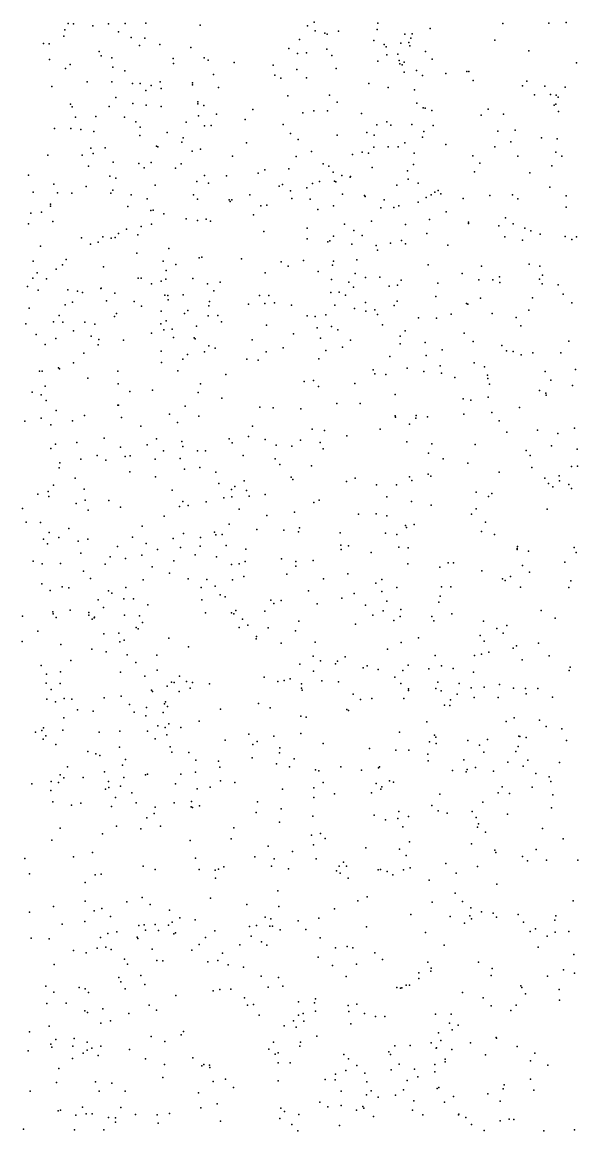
# Model space of a CAD drawing. Extents: x 2 to 99999, y 0 to 49999.
# Drawn here: x 68750 to 74998, y 37509 to 49991 of the extents above; entities that cross this region are included whole.
import ezdxf

# ---------------------------------------------------------------- set-up
doc = ezdxf.new("R2010")
doc.units = 0
doc.header["$MEASUREMENT"] = 0
doc.layers.add('points', color=50, linetype='Continuous')

msp = doc.modelspace()

# ---------------------------------------------------------------- linework, layer by layer
at = {"layer": 'points', "color": 3}
for p in [(69268, 49977, 52), (69326, 49970, 32), (69544, 49949, 80), (69722, 49970, 43), (69908, 49976, 92), (70139, 49979, 10), (70753, 49957, 69), (71957, 49951, 38), (72033, 49991, 14), (72748, 49979, 81), (74156, 49974, 58), (74674, 49978, 23), (74866, 49985, 32), (69217, 49832, 42), (69231, 49905, 97), (69835, 49880, 51), (69977, 49817, 29), (70128, 49810, 20), (72044, 49892, 97), (72153, 49867, 19), (72181, 49857, 7), (72309, 49889, 74), (72743, 49909, 43), (73053, 49855, 19), (73120, 49810, 67), (73137, 49858, 30), (73338, 49918, 95), (68988, 49750, 42), (69055, 49747, 57), (70069, 49728, 79), (70299, 49740, 4), (70648, 49706, 78), (71749, 49693, 14), (71869, 49794, 91), (72175, 49685, 74), (72705, 49786, 3), (72822, 49740, 68), (72842, 49714, 85), (73007, 49755, 32), (73100, 49763, 21), (73109, 49726, 41), (74064, 49789, 36), (69056, 49572, 51), (69616, 49659, 53), (69640, 49610, 51), (69758, 49588, 96), (70449, 49583, 16), (70795, 49589, 66), (70842, 49561, 42), (71845, 49638, 49), (71949, 49646, 67), (72233, 49616, 6), (72852, 49621, 32), (72975, 49631, 56), (72991, 49560, 92), (73284, 49662, 58), (73362, 49575, 43), (74449, 49666, 77), (69238, 49469, 51), (69290, 49515, 69), (69770, 49485, 25), (69903, 49441, 93), (70452, 49524, 40), (71135, 49535, 73), (71571, 49508, 88), (71838, 49459, 45), (72282, 49469, 31), (72749, 49551, 82), (72996, 49521, 27), (73022, 49509, 59), (73045, 49539, 34), (73046, 49427, 90), (73183, 49445, 55), (73750, 49437, 91), (73774, 49434, 63), (74985, 49533, 31), (69479, 49317, 72), (69760, 49320, 2), (70303, 49320, 36), (70666, 49308, 29), (70901, 49401, 52), (71590, 49395, 70), (71659, 49359, 98), (71947, 49364, 82), (73253, 49389, 49), (73515, 49411, 53), (73821, 49334, 3), (74424, 49328, 67), (69085, 49266, 49), (69989, 49301, 72), (70075, 49300, 3), (70140, 49220, 86), (70202, 49279, 46), (70314, 49244, 67), (70667, 49284, 21), (70958, 49256, 76), (72647, 49299, 39), (72865, 49254, 4), (73162, 49227, 3), (74375, 49273, 29), (74628, 49269, 42), (74691, 49178, 66), (74856, 49257, 26), (69294, 49069, 37), (69803, 49142, 1), (69996, 49074, 85), (70144, 49056, 30), (70724, 49093, 21), (70724, 49072, 87), (71738, 49160, 16), (72207, 49168, 38), (72294, 49090, 36), (73187, 49079, 92), (74510, 49174, 49), (74733, 49055, 96), (74753, 49069, 56), (74755, 49167, 22), (74779, 49146, 26), (69312, 49039, 8), (69577, 48929, 40), (69730, 49041, 37), (70313, 49040, 28), (70733, 48935, 74), (70794, 49052, 9), (70934, 48953, 79), (71345, 49006, 55), (71908, 48968, 4), (72028, 48993, 94), (72183, 48991, 38), (72567, 48964, 15), (73260, 49027, 70), (73283, 49023, 82), (73356, 48995, 29), (73913, 48943, 54), (73991, 49012, 42), (74161, 48953, 28), (74783, 48984, 21), (69349, 48922, 5), (69901, 48920, 70), (70030, 48867, 12), (70075, 48809, 41), (70593, 48865, 2), (70802, 48822, 88), (70876, 48829, 98), (71256, 48895, 26), (71685, 48838, 35), (72740, 48836, 16), (72852, 48870, 9), (72896, 48832, 47), (73131, 48839, 99), (73373, 48828, 61), (69112, 48794, 14), (69296, 48795, 11), (69410, 48782, 39), (69556, 48759, 48), (70073, 48715, 6), (70381, 48747, 79), (70562, 48689, 58), (71766, 48737, 61), (72293, 48719, 74), (72624, 48750, 100), (72709, 48717, 28), (73251, 48695, 24), (73265, 48759, 76), (74098, 48764, 64), (74295, 48776, 44), (74591, 48687, 14), (69523, 48571, 29), (69684, 48576, 100), (70260, 48593, 84), (70275, 48587, 22), (70546, 48640, 69), (70756, 48562, 73), (71273, 48633, 72), (71852, 48668, 28), (72703, 48583, 78), (72865, 48587, 17), (72977, 48587, 25), (73055, 48633, 76), (73516, 48612, 54), (74064, 48588, 30), (74246, 48644, 45), (74767, 48677, 48), (69037, 48493, 81), (69426, 48493, 23), (69548, 48511, 45), (70662, 48537, 39), (71117, 48483, 3), (71833, 48480, 6), (72002, 48533, 76), (72463, 48501, 30), (72574, 48528, 39), (72646, 48515, 82), (73157, 48517, 99), (73817, 48487, 68), (74323, 48483, 13), (74752, 48527, 45), (74819, 48481, 59), (69494, 48371, 50), (69774, 48414, 47), (70063, 48399, 18), (70120, 48350, 39), (70200, 48410, 69), (70474, 48347, 92), (70537, 48397, 14), (71479, 48329, 98), (71748, 48340, 39), (72136, 48396, 48), (72199, 48368, 89), (72687, 48353, 83), (73082, 48316, 64), (73149, 48388, 4), (73835, 48307, 3), (73897, 48405, 6), (74706, 48372, 3), (68822, 48269, 75), (69735, 48257, 64), (69805, 48233, 20), (70715, 48198, 63), (70802, 48263, 42), (70845, 48179, 78), (71047, 48261, 37), (71403, 48290, 70), (72093, 48195, 28), (72248, 48303, 62), (72263, 48200, 37), (72278, 48193, 26), (72344, 48264, 68), (72438, 48247, 68), (72441, 48252, 23), (73089, 48224, 90), (73204, 48178, 37), (74457, 48293, 70), (68875, 48078, 85), (69106, 48166, 54), (69147, 48068, 36), (69310, 48066, 46), (69468, 48139, 9), (69746, 48065, 26), (69769, 48099, 85), (70244, 48154, 98), (71641, 48145, 49), (71678, 48162, 30), (71768, 48091, 3), (71951, 48124, 60), (72013, 48176, 62), (72353, 48054, 7), (72965, 48157, 23), (73391, 48077, 56), (73427, 48096, 13), (73457, 48057, 77), (74685, 48133, 89), (69070, 47942, 11), (69977, 48047, 55), (70154, 48001, 32), (70675, 48047, 70), (70721, 47999, 11), (71076, 47989, 47), (71089, 47970, 54), (71109, 47991, 8), (71311, 48047, 25), (71500, 47930, 39), (71783, 48006, 17), (71987, 47997, 23), (72601, 48040, 84), (72606, 48028, 44), (72821, 47989, 34), (73202, 47966, 32), (73293, 48017, 11), (73349, 48045, 61), (73711, 48007, 39), (74009, 48040, 24), (74264, 48047, 99), (74324, 48001, 20), (74866, 48035, 9), (68848, 47840, 54), (68968, 47853, 10), (69068, 47918, 82), (69940, 47917, 30), (70198, 47869, 87), (70222, 47873, 99), (70344, 47832, 76), (71352, 47821, 95), (71433, 47924, 60), (72074, 47883, 38), (72250, 47921, 57), (72784, 47901, 50), (72931, 47903, 53), (72987, 47921, 64), (73518, 47856, 53), (74869, 47908, 81), (68822, 47720, 88), (69094, 47748, 38), (70088, 47691, 75), (70205, 47717, 36), (70595, 47775, 9), (70722, 47756, 84), (70819, 47772, 42), (70868, 47749, 37), (72373, 47716, 80), (72678, 47749, 54), (73060, 47712, 62), (73329, 47768, 84), (73768, 47739, 93), (73769, 47723, 62), (74109, 47696, 49), (74187, 47786, 57), (74273, 47722, 53), (69416, 47564, 78), (69658, 47573, 61), (69749, 47560, 55), (69795, 47568, 18), (69833, 47611, 70), (69922, 47662, 91), (70052, 47598, 16), (71466, 47634, 11), (71956, 47672, 49), (72252, 47583, 99), (72480, 47646, 49), (72573, 47588, 11), (73299, 47610, 48), (74177, 47575, 1), (74403, 47672, 62), (74469, 47641, 16), (74574, 47605, 88), (74856, 47576, 28), (74984, 47572, 93), (68956, 47469, 66), (69517, 47492, 85), (69606, 47514, 76), (70399, 47444, 15), (71953, 47553, 51), (72188, 47517, 12), (72209, 47530, 94), (72456, 47490, 20), (72729, 47478, 61), (72893, 47504, 49), (73014, 47532, 23), (73061, 47496, 60), (73535, 47481, 89), (74378, 47537, 33), (74931, 47543, 8), (69244, 47318, 1), (70039, 47390, 75), (70741, 47336, 52), (70770, 47346, 25), (71215, 47326, 44), (71913, 47307, 53), (72513, 47316, 52), (72745, 47423, 77), (68874, 47301, 81), (69133, 47209, 82), (69203, 47258, 2), (69665, 47235, 68), (70337, 47300, 20), (70369, 47193, 78), (70479, 47264, 21), (71664, 47292, 89), (71740, 47242, 99), (72077, 47183, 77), (72239, 47255, 38), (72252, 47300, 14), (73317, 47258, 96), (73916, 47243, 25), (74450, 47265, 61), (74572, 47245, 93), (68870, 47108, 55), (68919, 47167, 9), (69025, 47102, 30), (70053, 47109, 32), (70087, 47108, 14), (70313, 47074, 19), (70365, 47099, 77), (70671, 47103, 97), (70975, 47062, 10), (71483, 47168, 79), (72230, 47095, 94), (72424, 47065, 72), (72494, 47162, 53), (72609, 47116, 94), (72773, 47118, 13), (73013, 47085, 35), (73697, 47160, 88), (73885, 47088, 8), (74044, 47088, 72), (74116, 47122, 50), (74122, 47061, 26), (74568, 47097, 14), (74603, 47142, 69), (68809, 47015, 76), (68928, 46972, 69), (69262, 46977, 13), (69373, 46963, 11), (69428, 46948, 10), (69634, 46992, 17), (69639, 46995, 79), (69792, 46940, 10), (70206, 47043, 61), (70835, 47043, 13), (70905, 46965, 78), (72220, 46946, 67), (72315, 46952, 80), (72476, 47008, 21), (72876, 47018, 82), (72969, 47028, 59), (73423, 47051, 48), (74597, 47043, 30), (74776, 47032, 19), (69232, 46808, 58), (69317, 46839, 85), (69700, 46852, 27), (70008, 46846, 93), (70356, 46917, 9), (70389, 46913, 28), (70393, 46866, 1), (70561, 46919, 73), (70855, 46847, 20), (71297, 46817, 70), (71418, 46915, 52), (71478, 46824, 76), (71522, 46914, 79), (71587, 46829, 4), (71779, 46805, 39), (72386, 46916, 86), (72611, 46836, 69), (72967, 46850, 53), (73402, 46903, 15), (73748, 46825, 22), (73762, 46816, 59), (73904, 46885, 72), (74488, 46886, 88), (74832, 46928, 66), (74932, 46832, 90), (68828, 46770, 3), (69166, 46690, 36), (69810, 46710, 33), (70093, 46793, 33), (70314, 46737, 15), (70577, 46709, 15), (70612, 46746, 67), (70841, 46686, 60), (70850, 46796, 85), (70950, 46690, 58), (71955, 46685, 16), (72166, 46695, 99), (72265, 46804, 2), (72488, 46766, 78), (72616, 46737, 48), (72714, 46753, 25), (72747, 46699, 94), (72934, 46800, 69), (73576, 46704, 47), (74034, 46710, 57), (74449, 46749, 29), (68791, 46594, 84), (69104, 46616, 3), (69207, 46612, 50), (69455, 46614, 56), (69568, 46592, 94), (69790, 46678, 17), (70311, 46594, 53), (70368, 46630, 28), (70710, 46567, 81), (70990, 46616, 96), (71498, 46581, 54), (72046, 46677, 36), (72228, 46563, 53), (72801, 46585, 59), (73208, 46661, 48), (73409, 46660, 72), (74304, 46665, 10), (74359, 46572, 5), (68909, 46474, 56), (69327, 46514, 31), (69524, 46454, 49), (70206, 46490, 31), (70343, 46527, 61), (70438, 46534, 36), (70452, 46440, 24), (70685, 46437, 60), (71803, 46483, 6), (72069, 46549, 34), (72104, 46432, 68), (72300, 46527, 82), (73000, 46454, 88), (73058, 46516, 21), (73720, 46489, 92), (69008, 46361, 70), (69130, 46428, 80), (69606, 46358, 55), (69611, 46417, 73), (69889, 46409, 88), (70695, 46425, 28), (70849, 46348, 20), (70922, 46320, 83), (71336, 46413, 90), (71686, 46323, 78), (72354, 46332, 71), (72443, 46412, 32), (73002, 46369, 30), (73282, 46384, 85), (73822, 46395, 74), (74145, 46352, 23), (74898, 46399, 43), (69445, 46263, 93), (70313, 46285, 71), (70557, 46198, 84), (70608, 46249, 10), (70801, 46281, 74), (71277, 46196, 45), (71405, 46186, 99), (71495, 46280, 82), (72085, 46199, 36), (72163, 46293, 42), (72885, 46226, 4), (73293, 46239, 44), (73472, 46302, 37), (74196, 46292, 97), (74271, 46282, 75), (74362, 46244, 12), (74494, 46269, 19), (74807, 46269, 32), (68946, 46060, 18), (68975, 46061, 77), (69160, 46099, 90), (69169, 46087, 80), (69328, 46155, 66), (69824, 46061, 83), (70316, 46158, 58), (70501, 46067, 25), (72698, 46078, 80), (73078, 46096, 36), (73268, 46059, 32), (73449, 46120, 1), (73831, 46155, 81), (73950, 46110, 68), (74630, 46059, 6), (74973, 46079, 35), (69487, 45981, 58), (71042, 46023, 97), (71922, 45944, 60), (72025, 45957, 43), (72715, 46030, 50), (72839, 46024, 63), (73464, 46040, 58), (73615, 45989, 84), (73983, 46016, 43), (73985, 45979, 74), (74694, 45959, 40), (68863, 45824, 46), (69008, 45892, 16), (69831, 45919, 27), (69960, 45832, 80), (70214, 45846, 26), (70730, 45822, 60), (70756, 45919, 77), (72084, 45890, 61), (72490, 45923, 52), (74006, 45917, 71), (74566, 45844, 91), (74638, 45812, 20), (74940, 45901, 12), (68964, 45794, 90), (69020, 45730, 24), (70996, 45759, 91), (72289, 45699, 47), (72550, 45697, 78), (72945, 45797, 44), (73711, 45750, 61), (73796, 45736, 72), (73991, 45767, 96), (74644, 45793, 95), (69131, 45617, 19), (69451, 45561, 1), (69825, 45677, 26), (69833, 45680, 37), (70407, 45579, 57), (70583, 45668, 26), (71421, 45657, 76), (71571, 45648, 52), (71885, 45636, 79), (72946, 45558, 76), (73181, 45561, 21), (73716, 45577, 69), (74030, 45598, 22), (74343, 45654, 73), (68780, 45499, 17), (68965, 45531, 6), (69073, 45457, 5), (69317, 45502, 5), (69866, 45539, 87), (70085, 45443, 70), (70495, 45484, 23), (70737, 45556, 23), (71340, 45444, 9), (72949, 45543, 45), (73105, 45463, 86), (73177, 45532, 58), (73308, 45547, 87), (74113, 45501, 21), (71297, 45325, 27), (72010, 45407, 97), (72148, 45394, 18), (72402, 45332, 57), (72777, 45408, 95), (74201, 45374, 24), (74545, 45396, 31), (74772, 45361, 47), (74961, 45421, 79), (69073, 45190, 66), (69126, 45239, 94), (69365, 45257, 31), (69672, 45307, 69), (69855, 45206, 18), (70154, 45234, 37), (70260, 45301, 8), (70544, 45268, 38), (70555, 45215, 41), (71078, 45299, 87), (71110, 45253, 88), (71481, 45291, 37), (71607, 45228, 40), (71783, 45218, 82), (71881, 45285, 51), (72100, 45260, 38), (72134, 45188, 46), (73077, 45265, 31), (73355, 45244, 36), (73844, 45237, 17), (74702, 45220, 57), (74990, 45184, 91), (69409, 45069, 30), (69592, 45112, 52), (69691, 45060, 53), (69909, 45101, 63), (69966, 45108, 74), (70247, 45071, 33), (70341, 45163, 47), (70526, 45080, 41), (70720, 45164, 63), (70813, 45166, 52), (71234, 45113, 18), (71594, 45074, 92), (73318, 45138, 95), (73483, 45074, 86), (74416, 45168, 92), (74464, 45111, 28), (69166, 44972, 22), (69174, 45028, 5), (70576, 44957, 16), (70746, 44976, 47), (71647, 45012, 89), (72002, 44994, 3), (73760, 45026, 3), (74481, 44976, 21), (74926, 44989, 21), (74996, 44993, 90), (69346, 44855, 2), (69959, 44930, 78), (70249, 44871, 92), (70927, 44923, 17), (71247, 44825, 33), (71774, 44867, 99), (71795, 44841, 31), (72398, 44820, 38), (72496, 44858, 42), (73107, 44871, 20), (73133, 44830, 34), (73315, 44901, 51), (73346, 44880, 90), (74113, 44923, 8), (74626, 44855, 36), (74787, 44882, 59), (74793, 44825, 99), (69044, 44705, 45), (69102, 44778, 96), (69446, 44734, 17), (70435, 44723, 88), (70960, 44798, 27), (71104, 44728, 12), (71141, 44762, 50), (71272, 44719, 25), (72734, 44780, 4), (72959, 44781, 62), (73854, 44700, 20), (74031, 44685, 76), (74669, 44798, 66), (74716, 44758, 24), (74899, 44787, 56), (74928, 44740, 18), (68926, 44676, 91), (69049, 44651, 16), (69359, 44571, 71), (69460, 44611, 20), (69724, 44607, 51), (70557, 44596, 62), (70819, 44590, 30), (71019, 44637, 98), (71106, 44645, 26), (71304, 44653, 16), (71484, 44674, 74), (72029, 44583, 4), (72091, 44608, 97), (72851, 44646, 21), (73128, 44594, 63), (73993, 44652, 76), (68754, 44517, 35), (69493, 44495, 75), (69856, 44531, 36), (70521, 44538, 75), (70615, 44548, 18), (71189, 44507, 34), (71501, 44438, 51), (71814, 44474, 31), (72534, 44453, 21), (72729, 44456, 48), (73349, 44554, 12), (73804, 44453, 87), (73855, 44511, 71), (74653, 44506, 44), (68794, 44361, 58), (68955, 44357, 42), (70099, 44317, 54), (70346, 44428, 22), (71079, 44340, 72), (72849, 44433, 80), (73062, 44323, 53), (73160, 44337, 44), (73961, 44360, 25), (69055, 44247, 85), (69162, 44190, 27), (69273, 44289, 17), (69990, 44192, 6), (70566, 44234, 51), (70754, 44189, 66), (70911, 44250, 91), (70929, 44220, 89), (70999, 44223, 11), (71389, 44278, 4), (71692, 44273, 22), (71858, 44251, 79), (71869, 44299, 39), (72327, 44242, 16), (72834, 44239, 17), (72965, 44224, 31), (73071, 44303, 99), (73916, 44258, 55), (74060, 44224, 10), (68988, 44169, 13), (69035, 44117, 44), (69379, 44146, 99), (69490, 44172, 19), (69823, 44088, 67), (70145, 44123, 28), (70447, 44179, 58), (70530, 44076, 73), (70751, 44093, 22), (71045, 44098, 21), (72334, 44102, 13), (72421, 44096, 98), (72984, 44079, 14), (73089, 44071, 38), (74318, 44065, 40), (74319, 44086, 66), (74957, 44077, 5), (69411, 44014, 33), (69738, 43970, 73), (69912, 43951, 89), (70097, 43990, 56), (70273, 44052, 13), (70697, 43993, 76), (70937, 43971, 72), (71267, 44057, 16), (71668, 43948, 70), (72339, 44055, 3), (72675, 44020, 75), (74316, 44054, 22), (74442, 44034, 16), (74981, 44020, 33), (68874, 43922, 15), (68975, 43891, 36), (69181, 43895, 72), (69685, 43890, 7), (70211, 43859, 98), (70454, 43928, 90), (71104, 43886, 62), (71189, 43894, 97), (71259, 43918, 63), (71827, 43868, 22), (71828, 43919, 57), (72022, 43931, 69), (73087, 43893, 80), (73447, 43854, 97), (73540, 43904, 6), (73602, 43902, 13), (73920, 43814, 8), (74376, 43874, 14), (74852, 43911, 88), (69439, 43808, 33), (69520, 43726, 33), (70111, 43711, 1), (70407, 43786, 52), (70615, 43724, 84), (70827, 43716, 17), (71117, 43713, 8), (71242, 43749, 51), (71725, 43775, 35), (72139, 43723, 39), (72413, 43780, 79), (72794, 43716, 84), (74151, 43722, 99), (74180, 43703, 94), (74242, 43750, 78), (74455, 43798, 35), (74921, 43700, 8), (68972, 43669, 82), (69064, 43594, 39), (69201, 43634, 58), (69273, 43623, 75), (69721, 43588, 20), (69760, 43563, 52), (69916, 43626, 21), (70762, 43627, 6), (70920, 43641, 88), (71969, 43587, 18), (72728, 43675, 4), (72794, 43580, 82), (72962, 43626, 66), (73467, 43632, 52), (73572, 43634, 62), (74354, 43631, 74), (74897, 43625, 52), (69604, 43488, 80), (69894, 43500, 70), (70002, 43499, 89), (70771, 43487, 76), (70975, 43543, 24), (71031, 43520, 53), (71547, 43485, 55), (71581, 43444, 19), (71664, 43480, 74), (72066, 43442, 22), (72346, 43506, 50), (72482, 43558, 91), (72851, 43473, 67), (73437, 43460, 50), (73451, 43530, 21), (69096, 43353, 97), (69098, 43329, 31), (69289, 43370, 73), (69500, 43316, 6), (69501, 43345, 78), (69665, 43400, 20), (69900, 43315, 47), (70163, 43431, 80), (70813, 43341, 32), (71104, 43339, 59), (71132, 43329, 34), (71154, 43367, 85), (71479, 43359, 58), (72610, 43428, 98), (72695, 43314, 52), (72811, 43364, 63), (73009, 43379, 37), (73582, 43330, 78), (74585, 43367, 29), (68755, 43303, 43), (69131, 43289, 95), (69536, 43271, 89), (69559, 43286, 16), (69563, 43292, 89), (70070, 43307, 44), (70102, 43232, 18), (71229, 43270, 43), (71288, 43201, 32), (71862, 43248, 64), (72500, 43215, 99), (72928, 43255, 68), (72999, 43298, 80), (73357, 43301, 41), (73381, 43250, 94), (73939, 43246, 56), (74200, 43198, 83), (74744, 43280, 48), (68925, 43133, 49), (69669, 43105, 66), (69838, 43113, 22), (70031, 43177, 56), (70055, 43162, 46), (71189, 43176, 32), (71384, 43075, 60), (71515, 43172, 71), (71824, 43137, 26), (73900, 43085, 79), (74089, 43164, 52), (74158, 43111, 87), (68750, 43019, 67), (69185, 42985, 54), (69848, 43015, 88), (69897, 43034, 46), (70401, 43054, 84), (70621, 42959, 99), (71382, 43049, 22), (71663, 42998, 72), (72044, 43011, 63), (73013, 43006, 74), (73205, 43059, 88), (73944, 43021, 7), (74272, 42944, 94), (74310, 42970, 77), (74558, 42999, 28), (69532, 42930, 89), (69694, 42901, 89), (69931, 42867, 40), (70265, 42863, 8), (72021, 42853, 20), (72384, 42845, 43), (72857, 42932, 60), (73393, 42862, 24), (73837, 42862, 58), (73915, 42877, 89), (73999, 42897, 23), (74675, 42858, 71), (68963, 42749, 35), (69298, 42804, 67), (70027, 42781, 44), (70268, 42694, 4), (71873, 42763, 42), (72105, 42802, 32), (72273, 42766, 50), (72297, 42797, 16), (72585, 42723, 65), (72630, 42745, 54), (72755, 42701, 84), (73031, 42690, 90), (73092, 42751, 98), (73323, 42710, 92), (73465, 42743, 40), (73597, 42713, 67), (74372, 42810, 8), (74902, 42692, 21), (74912, 42728, 18), (69022, 42649, 91), (69180, 42678, 5), (69857, 42671, 6), (70131, 42628, 61), (70519, 42628, 48), (70598, 42569, 90), (71470, 42618, 50), (71625, 42567, 40), (71696, 42580, 97), (71765, 42597, 31), (72025, 42684, 20), (72121, 42574, 31), (72309, 42564, 45), (72939, 42618, 34), (73826, 42673, 33), (69021, 42548, 42), (69077, 42478, 15), (69176, 42545, 6), (70203, 42472, 97), (70216, 42455, 44), (70382, 42514, 8), (70431, 42559, 38), (70461, 42557, 80), (70517, 42456, 47), (70638, 42492, 25), (70666, 42557, 31), (70858, 42542, 98), (71891, 42540, 66), (71893, 42491, 22), (71897, 42469, 34), (73009, 42547, 94), (73093, 42486, 15), (73093, 42468, 3), (73403, 42488, 15), (73425, 42561, 85), (73462, 42461, 77), (73665, 42544, 86), (73801, 42498, 17), (73946, 42503, 78), (74116, 42533, 77), (74274, 42491, 81), (74409, 42489, 29), (74548, 42488, 44), (69029, 42369, 18), (69126, 42339, 32), (69223, 42375, 57), (69310, 42368, 80), (69672, 42384, 28), (69862, 42404, 19), (70349, 42317, 6), (70361, 42340, 98), (71409, 42319, 80), (72473, 42426, 81), (72556, 42365, 15), (72681, 42378, 2), (73043, 42376, 8), (73567, 42360, 15), (73642, 42425, 99), (73832, 42389, 73), (74102, 42388, 56), (74416, 42428, 6), (74712, 42390, 55), (69372, 42247, 87), (69548, 42232, 19), (69958, 42310, 80), (70011, 42222, 13), (70148, 42276, 13), (70334, 42220, 21), (70386, 42285, 50), (70981, 42258, 51), (71540, 42271, 24), (72401, 42251, 43), (72418, 42242, 36), (73501, 42303, 17), (73558, 42298, 24), (69220, 42158, 79), (70141, 42181, 95), (70275, 42067, 74), (70398, 42093, 22), (70742, 42123, 56), (71885, 42177, 16), (71943, 42165, 30), (73299, 42114, 58), (74193, 42116, 62), (74284, 42157, 44), (74569, 42134, 58), (68898, 41998, 69), (68971, 42017, 7), (68991, 42046, 84), (69015, 41956, 34), (69209, 42021, 64), (69617, 41998, 47), (69847, 42010, 89), (70158, 42007, 88), (70357, 42051, 87), (70376, 41968, 65), (70534, 42051, 60), (71298, 41976, 18), (71580, 41954, 62), (71884, 41984, 23), (72993, 41998, 74), (73388, 41964, 12), (73402, 41942, 67), (74334, 41954, 71), (74346, 41947, 25), (74641, 42060, 6), (74820, 42034, 72), (68987, 41918, 6), (69130, 41858, 38), (69844, 41830, 93), (70245, 41923, 90), (70414, 41832, 62), (71031, 41906, 19), (71343, 41859, 9), (71392, 41892, 15), (71648, 41820, 97), (72133, 41871, 68), (72657, 41815, 10), (73329, 41887, 22), (73404, 41871, 3), (73763, 41902, 50), (73891, 41850, 53), (73983, 41915, 97), (74326, 41837, 9), (74418, 41936, 35), (74873, 41905, 54), (69487, 41779, 81), (69578, 41755, 85), (69624, 41734, 7), (69911, 41690, 26), (70432, 41774, 8), (70625, 41768, 84), (71338, 41707, 88), (71645, 41763, 48), (71809, 41697, 9), (72952, 41795, 75), (73099, 41796, 43), (73313, 41751, 77), (73942, 41774, 89), (74303, 41780, 46), (69259, 41608, 11), (69877, 41624, 12), (70704, 41681, 74), (70958, 41669, 54), (70971, 41602, 20), (71610, 41641, 36), (71755, 41606, 26), (72050, 41575, 35), (72333, 41607, 82), (72565, 41571, 88), (72758, 41596, 25), (72769, 41607, 90), (73315, 41673, 68), (73591, 41567, 9), (73716, 41684, 13), (73755, 41577, 71), (73846, 41601, 7), (74213, 41658, 23), (74383, 41615, 91), (74435, 41683, 32), (74791, 41657, 44), (69076, 41442, 18), (69177, 41518, 84), (69220, 41485, 20), (69436, 41487, 83), (69677, 41550, 100), (69720, 41441, 93), (69892, 41486, 75), (70135, 41516, 63), (70159, 41524, 52), (70536, 41523, 69), (70700, 41546, 35), (70981, 41450, 25), (72087, 41561, 40), (72880, 41450, 61), (73743, 41552, 18), (74052, 41558, 18), (74527, 41532, 13), (74678, 41496, 20), (74694, 41441, 10), (68857, 41415, 96), (69071, 41341, 43), (69157, 41431, 9), (69687, 41355, 90), (69726, 41376, 42), (69855, 41390, 65), (69982, 41316, 70), (70473, 41416, 21), (70717, 41359, 86), (70863, 41379, 58), (71141, 41431, 10), (71676, 41354, 31), (72029, 41370, 78), (72134, 41430, 55), (72677, 41314, 51), (72732, 41418, 80), (72785, 41356, 71), (72793, 41381, 81), (72925, 41436, 74), (74103, 41314, 31), (74146, 41383, 34), (74485, 41377, 3), (69094, 41214, 47), (69409, 41197, 72), (69800, 41261, 73), (70031, 41202, 50), (70460, 41200, 82), (70654, 41217, 39), (71398, 41212, 76), (72028, 41263, 35), (72262, 41303, 87), (73446, 41300, 18), (73931, 41211, 0), (74232, 41306, 98), (74719, 41292, 40), (69305, 41174, 94), (69755, 41162, 44), (70233, 41081, 43), (70247, 41154, 73), (70649, 41157, 39), (70665, 41148, 84), (70743, 41167, 19), (71382, 41092, 5), (71663, 41135, 86), (72985, 41103, 19), (73357, 41172, 49), (73428, 41110, 52), (73531, 41085, 39), (73810, 41106, 38), (74209, 41075, 65), (74702, 41145, 49), (70150, 41032, 26), (71645, 40984, 19), (72019, 41053, 56), (72709, 41062, 36), (72834, 41012, 4), (72975, 41027, 84), (73096, 41049, 71), (73856, 41037, 55), (73880, 40966, 90), (69176, 40916, 38), (69652, 40852, 38), (69811, 40938, 70), (70083, 40909, 21), (70305, 40938, 45), (71132, 40919, 57), (72002, 40836, 4), (72105, 40857, 33), (73030, 40930, 28), (73869, 40929, 61), (73959, 40871, 90), (74600, 40913, 47), (69082, 40780, 39), (70641, 40776, 34), (71099, 40797, 11), (71515, 40714, 53), (72027, 40729, 63), (72158, 40799, 15), (72614, 40696, 90), (73107, 40763, 44), (73804, 40741, 40), (74834, 40797, 28), (68781, 40576, 17), (69328, 40595, 25), (69540, 40643, 45), (70700, 40578, 38), (71368, 40593, 44), (71585, 40570, 34), (71789, 40652, 13), (72055, 40571, 65), (72995, 40681, 61), (73070, 40609, 72), (74066, 40667, 91), (74075, 40641, 63), (74378, 40596, 47), (74530, 40675, 33), (70112, 40487, 39), (70247, 40450, 0), (70740, 40453, 11), (70920, 40442, 33), (70956, 40455, 49), (71017, 40483, 18), (71552, 40489, 24), (71746, 40458, 39), (72313, 40489, 52), (72363, 40535, 24), (72399, 40488, 93), (72753, 40447, 85), (72779, 40452, 24), (73038, 40447, 32), (73115, 40469, 56), (73514, 40518, 11), (73871, 40484, 14), (74431, 40547, 10), (74648, 40558, 19), (74998, 40558, 45), (68833, 40402, 62), (69569, 40392, 40), (69638, 40399, 21), (70925, 40353, 75), (72284, 40436, 68), (72327, 40411, 23), (72416, 40352, 91), (72855, 40427, 43), (72917, 40390, 78), (73328, 40332, 61), (73630, 40410, 8), (69458, 40305, 97), (71625, 40211, 13), (74089, 40286, 94), (69459, 40094, 32), (69927, 40088, 51), (70098, 40137, 52), (70867, 40128, 47), (72525, 40097, 18), (72631, 40143, 83), (73359, 40084, 24), (73620, 40185, 84), (73701, 40091, 33), (74946, 40100, 62), (68832, 39970, 13), (69102, 40034, 6), (69561, 39987, 44), (69646, 40011, 53), (70188, 40058, 39), (70407, 39993, 71), (71276, 40056, 5), (71635, 40036, 23), (72263, 40007, 85), (73120, 39943, 98), (73794, 40021, 8), (73917, 39976, 61), (74045, 39959, 13), (74326, 39946, 78), (69199, 39836, 78), (69454, 39865, 95), (69743, 39923, 97), (70061, 39822, 4), (70122, 39829, 84), (70246, 39832, 63), (70395, 39826, 66), (70435, 39859, 28), (70522, 39906, 37), (70695, 39883, 23), (71385, 39820, 28), (71483, 39913, 46), (71546, 39894, 45), (71855, 39872, 42), (72087, 39905, 99), (73562, 39922, 42), (73726, 39847, 51), (73785, 39928, 5), (73804, 39897, 54), (74085, 39915, 50), (74388, 39859, 57), (74740, 39882, 57), (74753, 39930, 50), (69715, 39731, 49), (69816, 39749, 81), (70138, 39769, 20), (70282, 39765, 79), (70457, 39728, 14), (70476, 39737, 88), (70916, 39761, 74), (71305, 39808, 2), (71325, 39699, 63), (71535, 39813, 67), (71566, 39812, 24), (71650, 39772, 87), (71940, 39775, 78), (72622, 39805, 29), (73285, 39742, 37), (74461, 39753, 30), (74522, 39782, 100), (74655, 39700, 53), (74742, 39746, 28), (74897, 39752, 3), (68851, 39677, 11), (69054, 39669, 62), (69629, 39685, 81), (69691, 39578, 11), (70044, 39688, 49), (70050, 39674, 36), (70740, 39606, 8), (70813, 39686, 36), (71198, 39603, 11), (71443, 39635, 14), (71503, 39598, 91), (72100, 39683, 68), (72274, 39568, 95), (72405, 39583, 24), (72470, 39568, 14), (73497, 39599, 17), (74553, 39578, 73), (69328, 39538, 84), (69469, 39512, 14), (69592, 39564, 22), (69750, 39552, 24), (70212, 39556, 96), (70658, 39544, 98), (71003, 39511, 87), (72080, 39463, 76), (72715, 39513, 70), (74955, 39496, 70), (69109, 39382, 56), (69899, 39441, 14), (69933, 39387, 72), (70266, 39426, 59), (70331, 39424, 78), (70837, 39412, 99), (70950, 39428, 74), (71065, 39377, 91), (71238, 39352, 7), (72241, 39372, 96), (72510, 39387, 86), (72802, 39438, 63), (73311, 39409, 12), (73348, 39339, 27), (73880, 39409, 60), (74034, 39337, 36), (74836, 39321, 19), (69838, 39237, 59), (70083, 39258, 35), (71438, 39250, 39), (71634, 39236, 27), (72393, 39246, 38), (73210, 39225, 23), (73212, 39286, 93), (73345, 39308, 37), (74024, 39256, 55), (74659, 39251, 76), (74963, 39283, 4), (69017, 39137, 53), (69107, 39069, 45), (69391, 39121, 11), (69457, 39106, 0), (69495, 39068, 31), (69858, 39185, 80), (69909, 39107, 78), (70128, 39155, 88), (70898, 39086, 41), (70974, 39099, 88), (71096, 39105, 32), (71518, 39126, 41), (71681, 39138, 9), (72964, 39123, 66), (73006, 39117, 8), (73020, 39118, 28), (73070, 39150, 35), (73107, 39149, 3), (74357, 39143, 52), (74368, 39124, 78), (74788, 39101, 1), (69243, 38946, 60), (70478, 39032, 9), (71251, 39008, 66), (71859, 38962, 11), (72037, 38951, 84), (72050, 38994, 44), (73701, 39065, 59), (73935, 39005, 54), (74412, 39051, 12), (74791, 38979, 90), (69027, 38942, 9), (69454, 38859, 48), (69484, 38842, 87), (69657, 38884, 100), (69948, 38831, 67), (70179, 38922, 1), (70261, 38867, 48), (71285, 38925, 24), (71351, 38931, 89), (71909, 38829, 21), (72050, 38855, 48), (72417, 38921, 24), (72424, 38852, 32), (72514, 38934, 88), (72598, 38831, 78), (73399, 38824, 17), (73575, 38821, 98), (74024, 38915, 82), (74245, 38864, 99), (74307, 38925, 50), (69636, 38721, 8), (69743, 38749, 93), (71414, 38813, 33), (71801, 38747, 96), (71859, 38812, 15), (71918, 38742, 51), (72447, 38713, 3), (72725, 38796, 23), (72829, 38795, 91), (73557, 38720, 94), (73654, 38699, 94), (68834, 38623, 50), (69053, 38689, 80), (70201, 38571, 45), (70537, 38589, 25), (70565, 38627, 38), (71695, 38691, 72), (71830, 38675, 23), (72062, 38576, 79), (73431, 38613, 15), (73586, 38645, 87), (69074, 38486, 7), (69083, 38450, 16), (69128, 38536, 14), (69321, 38462, 90), (69335, 38548, 28), (69482, 38509, 89), (69633, 38463, 88), (70354, 38515, 85), (71576, 38507, 2), (71871, 38464, 81), (71879, 38509, 22), (72941, 38467, 38), (73113, 38470, 33), (73350, 38501, 2), (73408, 38445, 89), (73458, 38525, 85), (73792, 38500, 68), (74079, 38561, 57), (74083, 38553, 3), (74315, 38460, 63), (68819, 38411, 91), (69317, 38322, 37), (69437, 38382, 87), (69480, 38417, 43), (69533, 38438, 86), (69604, 38357, 22), (69957, 38425, 67), (70670, 38332, 82), (71523, 38430, 85), (71594, 38374, 89), (71629, 38387, 71), (72367, 38368, 10), (72419, 38319, 60), (72873, 38397, 47), (72892, 38369, 85), (73404, 38438, 32), (73581, 38426, 1), (73960, 38366, 49), (74516, 38382, 5), (69164, 38211, 27), (70136, 38318, 50), (70352, 38256, 69), (70772, 38240, 51), (70794, 38254, 98), (70857, 38247, 2), (70860, 38222, 76), (71627, 38273, 98), (71763, 38276, 51), (72514, 38243, 45), (72899, 38197, 46), (72988, 38261, 50), (73162, 38203, 47), (73391, 38254, 87), (73505, 38317, 92), (73508, 38284, 52), (74466, 38298, 71), (74660, 38247, 79), (70331, 38110, 53), (71036, 38089, 94), (71629, 38071, 12), (72159, 38086, 73), (72271, 38083, 85), (72274, 38148, 52), (72388, 38190, 65), (72603, 38158, 6), (73080, 38074, 12), (73199, 38116, 74), (73390, 38172, 92), (74465, 38091, 46), (68839, 37956, 50), (69137, 38054, 91), (69574, 38059, 32), (69616, 37955, 90), (69759, 38046, 100), (69909, 37956, 10), (70896, 38064, 59), (71126, 37996, 49), (72337, 37957, 97), (72625, 38059, 73), (72674, 37960, 44), (73040, 37970, 68), (73417, 37987, 40), (73435, 37998, 19), (74159, 37982, 68), (74170, 38028, 89), (74503, 37966, 13), (70731, 37936, 54), (72097, 37831, 30), (72623, 37914, 66), (72753, 37889, 40), (72949, 37912, 59), (73156, 37847, 98), (73499, 37830, 52), (73601, 37895, 36), (73986, 37927, 14), (74125, 37843, 91), (69154, 37733, 33), (69181, 37741, 37), (69429, 37776, 34), (69471, 37702, 59), (69536, 37702, 85), (69859, 37771, 98), (70407, 37704, 72), (70758, 37767, 39), (70944, 37812, 6), (71658, 37764, 55), (71700, 37727, 75), (71863, 37694, 26), (72189, 37780, 84), (72338, 37796, 15), (72511, 37742, 90), (72580, 37782, 97), (72591, 37766, 49), (73139, 37743, 45), (73659, 37695, 63), (69352, 37687, 40), (69719, 37660, 67), (69798, 37657, 9), (69799, 37608, 7), (70025, 37692, 46), (70268, 37689, 28), (70278, 37596, 1), (70981, 37618, 14), (71646, 37649, 52), (71783, 37580, 80), (72701, 37669, 82), (73257, 37690, 49), (73655, 37688, 59), (73739, 37659, 16), (73804, 37580, 83), (74127, 37623, 15), (74226, 37640, 9), (74278, 37636, 72), (68765, 37528, 29), (69337, 37521, 81), (69670, 37522, 100), (71851, 37510, 88), (72319, 37568, 41), (73945, 37513, 49), (74616, 37509, 93), (74963, 37521, 28)]:
    msp.add_point(p, dxfattribs=at)

doc.saveas('drawing.dxf')
